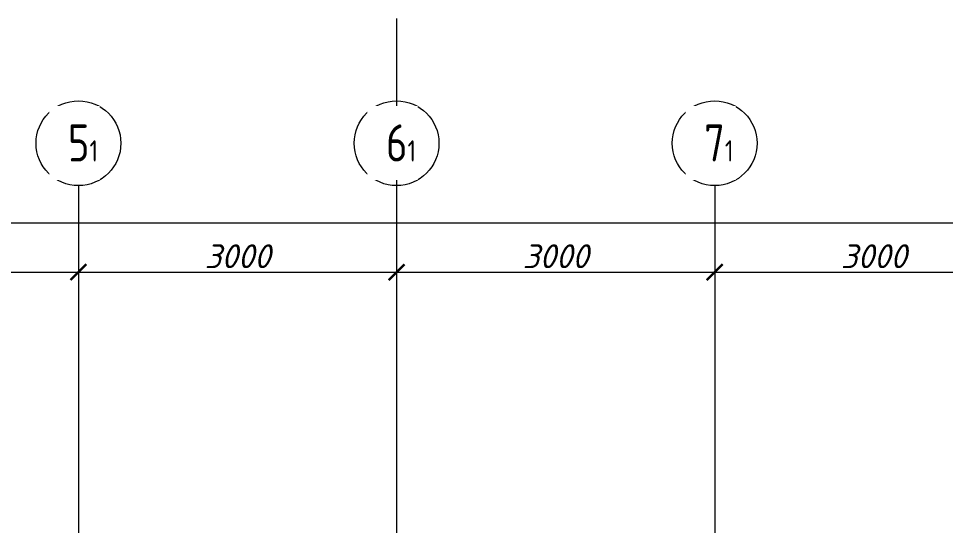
# Model space of a CAD drawing. Header units: millimetres. Extents: x -2 to 546, y 0 to 356.
# Drawn here: x 72.76 to 81.5, y 322.58 to 327.36 of the extents above; entities that cross this region are included whole.
import ezdxf
from ezdxf import colors
from ezdxf.entities.mleader import LeaderData, LeaderLine
from ezdxf.math import Vec2, Vec3

# ---------------------------------------------------------------- set-up
doc = ezdxf.new("R2010")
doc.units = ezdxf.units.MM
doc.linetypes.add('CENTER', pattern=[2, 1.25, -0.25, 0.25, -0.25])
for name, color, linetype, lineweight in [('АР_Оси', 195, 'Continuous', 9), ('АР_Оси размеры', 164, 'Continuous', 9), ('АР_Отметки', 250, 'Continuous', 15)]:
    doc.layers.add(name, color=color, linetype=linetype, lineweight=lineweight)
doc.styles.add('ISOCPEUR', font='isocpeur.ttf', dxfattribs={"width": 0.7})
doc.styles.add('ГОСТ 2.304', font='isocpeur.ttf', dxfattribs={"width": 0.7})
doc.styles.add('Мой', font='isocpeui.ttf')
doc.dimstyles.new('Размер в модели', dxfattribs={"dimscale": 0.5, "dimtxt": 0.45, "dimasz": 0.3, "dimexe": 0.05, "dimexo": 0.05, "dimgap": 0.07, "dimtad": 1, "dimdec": 0, "dimlfac": 1000, "dimzin": 1, "dimdsep": 46, "dimtxsty": 'Мой', "dimblk": 'ARCHTICK', "dimcen": 0, "dimdle": 0.05, "dimclrd": 7, "dimclre": 7, "dimclrt": 7, "dimadec": 7, "dimazin": 0, "dimtfac": 1, "dimtdec": 0, "dimtmove": 0, "dimatfit": 3, "dimfxl": 1, "dimfxlon": 1, "dimtolj": 1, "dimtzin": 9, "dimlwd": 13, "dimlwe": -1, "dimarcsym": 1})

# ---------------------------------------------------------------- blocks, each defined once
blk = doc.blocks.new('_ArchTick')
at = {"color": 0, "linetype": 'ByBlock', "const_width": 0.15}
blk.add_lwpolyline([(-0.5, -0.5), (0.5, 0.5)], dxfattribs=at)
blk = doc.blocks.new('*D331')
at = {"layer": 'АР_Оси размеры', "color": 7, "ltscale": 100, "transparency": 16777216}
for p, q in [((70.3279, 325.4701), (70.3279, 324.9451)), ((73.3279, 325.3272), (73.3279, 324.9451))]:
    blk.add_line(p, q, dxfattribs=at)
at = {"layer": 'АР_Оси размеры', "color": 7, "lineweight": 13, "ltscale": 100, "transparency": 16777216}
blk.add_line((70.3029, 324.9701), (73.3529, 324.9701), dxfattribs=at)
at = {"layer": 'АР_Оси размеры', "color": 7, "linetype": 'ByBlock', "lineweight": 13, "transparency": 16777216, "xscale": 0.15, "yscale": 0.15, "zscale": 0.15, "rotation": 180}
blk.add_blockref('_ArchTick', (70.3279, 324.9701), dxfattribs=at)
at = {"layer": 'АР_Оси размеры', "color": 7, "linetype": 'ByBlock', "lineweight": 13, "transparency": 16777216, "xscale": 0.15, "yscale": 0.15, "zscale": 0.15}
blk.add_blockref('_ArchTick', (73.3279, 324.9701), dxfattribs=at)
at = {"layer": 'АР_Оси размеры', "color": 7, "transparency": 16777216, "insert": (71.8279, 325.1203), "char_height": 0.225, "attachment_point": 5, "style": 'Мой'}
blk.add_mtext('\\A1;3000', dxfattribs=at)
blk = doc.blocks.new('*D332')
at = {"layer": 'АР_Оси размеры', "color": 7, "ltscale": 100, "transparency": 16777216}
for p, q in [((73.3279, 325.3272), (73.3279, 324.9451)), ((76.3279, 324.9451), (76.3279, 324.9451))]:
    blk.add_line(p, q, dxfattribs=at)
at = {"layer": 'АР_Оси размеры', "color": 7, "lineweight": 13, "ltscale": 100, "transparency": 16777216}
blk.add_line((73.3029, 324.9701), (76.3529, 324.9701), dxfattribs=at)
at = {"layer": 'АР_Оси размеры', "color": 7, "linetype": 'ByBlock', "lineweight": 13, "transparency": 16777216, "xscale": 0.15, "yscale": 0.15, "zscale": 0.15, "rotation": 180}
blk.add_blockref('_ArchTick', (73.3279, 324.9701), dxfattribs=at)
at = {"layer": 'АР_Оси размеры', "color": 7, "linetype": 'ByBlock', "lineweight": 13, "transparency": 16777216, "xscale": 0.15, "yscale": 0.15, "zscale": 0.15}
blk.add_blockref('_ArchTick', (76.3279, 324.9701), dxfattribs=at)
at = {"layer": 'АР_Оси размеры', "color": 7, "transparency": 16777216, "insert": (74.8279, 325.1203), "char_height": 0.225, "attachment_point": 5, "style": 'Мой'}
blk.add_mtext('\\A1;3000', dxfattribs=at)
blk = doc.blocks.new('*D333')
at = {"layer": 'АР_Оси размеры', "color": 7, "ltscale": 100, "transparency": 16777216}
for p, q in [((79.3279, 325.3272), (79.3279, 324.9451)), ((76.3279, 324.9951), (76.3279, 324.9951))]:
    blk.add_line(p, q, dxfattribs=at)
at = {"layer": 'АР_Оси размеры', "color": 7, "lineweight": 13, "ltscale": 100, "transparency": 16777216}
blk.add_line((76.3029, 324.9701), (79.3529, 324.9701), dxfattribs=at)
at = {"layer": 'АР_Оси размеры', "color": 7, "linetype": 'ByBlock', "lineweight": 13, "transparency": 16777216, "xscale": 0.15, "yscale": 0.15, "zscale": 0.15, "rotation": 180}
blk.add_blockref('_ArchTick', (76.3279, 324.9701), dxfattribs=at)
at = {"layer": 'АР_Оси размеры', "color": 7, "linetype": 'ByBlock', "lineweight": 13, "transparency": 16777216, "xscale": 0.15, "yscale": 0.15, "zscale": 0.15}
blk.add_blockref('_ArchTick', (79.3279, 324.9701), dxfattribs=at)
at = {"layer": 'АР_Оси размеры', "color": 7, "transparency": 16777216, "insert": (77.8279, 325.1203), "char_height": 0.225, "attachment_point": 5, "style": 'Мой'}
blk.add_mtext('\\A1;3000', dxfattribs=at)
blk = doc.blocks.new('*D334')
at = {"layer": 'АР_Оси размеры', "color": 7, "ltscale": 100, "transparency": 16777216}
for p, q in [((79.3279, 325.3272), (79.3279, 324.9451)), ((82.3279, 325.3214), (82.3279, 324.9451))]:
    blk.add_line(p, q, dxfattribs=at)
at = {"layer": 'АР_Оси размеры', "color": 7, "lineweight": 13, "ltscale": 100, "transparency": 16777216}
blk.add_line((79.3029, 324.9701), (82.3529, 324.9701), dxfattribs=at)
at = {"layer": 'АР_Оси размеры', "color": 7, "linetype": 'ByBlock', "lineweight": 13, "transparency": 16777216, "xscale": 0.15, "yscale": 0.15, "zscale": 0.15, "rotation": 180}
blk.add_blockref('_ArchTick', (79.3279, 324.9701), dxfattribs=at)
at = {"layer": 'АР_Оси размеры', "color": 7, "linetype": 'ByBlock', "lineweight": 13, "transparency": 16777216, "xscale": 0.15, "yscale": 0.15, "zscale": 0.15}
blk.add_blockref('_ArchTick', (82.3279, 324.9701), dxfattribs=at)
at = {"layer": 'АР_Оси размеры', "color": 7, "transparency": 16777216, "insert": (80.8279, 325.1203), "char_height": 0.225, "attachment_point": 5, "style": 'Мой'}
blk.add_mtext('\\A1;3000', dxfattribs=at)
blk = doc.blocks.new('*D372')
at = {"layer": 'АР_Оси размеры', "color": 7, "ltscale": 100, "transparency": 16777216}
for p, q in [((61.3279, 325.4616), (61.3279, 325.4616)), ((124.8379, 325.4616), (124.8379, 325.4616))]:
    blk.add_line(p, q, dxfattribs=at)
at = {"layer": 'АР_Оси размеры', "color": 7, "lineweight": 13, "ltscale": 100, "transparency": 16777216}
blk.add_line((61.3029, 325.4366), (124.8629, 325.4366), dxfattribs=at)
at = {"layer": 'АР_Оси размеры', "color": 7, "linetype": 'ByBlock', "lineweight": 13, "transparency": 16777216, "xscale": 0.15, "yscale": 0.15, "zscale": 0.15, "rotation": 180}
blk.add_blockref('_ArchTick', (61.3279, 325.4366), dxfattribs=at)
at = {"layer": 'АР_Оси размеры', "color": 7, "linetype": 'ByBlock', "lineweight": 13, "transparency": 16777216, "xscale": 0.15, "yscale": 0.15, "zscale": 0.15}
blk.add_blockref('_ArchTick', (124.8379, 325.4366), dxfattribs=at)
at = {"layer": 'АР_Оси размеры', "color": 7, "transparency": 16777216, "insert": (93.0829, 325.5868), "char_height": 0.225, "attachment_point": 5, "style": 'Мой'}
blk.add_mtext('\\A1;63510', dxfattribs=at)
blk = doc.blocks.new('_DotSmall')
at = {"color": 0, "linetype": 'ByBlock', "const_width": 0.5}
blk.add_lwpolyline([(-0.0625, 0, 1), (0.0625, 0, 1)], format="xyb", close=True, dxfattribs=at)
blk = doc.blocks.new('прпр')
at = {"layer": 'АР_Оси', "linetype": 'CENTER', "ltscale": 1000}
for p, q in [((76.328, 327.3634), (76.328, 271.631)), ((73.3279, 325.7866), (73.3279, 270.0543)), ((79.3279, 325.7866), (79.3279, 270.0543))]:
    blk.add_line(p, q, dxfattribs=at)
at = {"layer": 'АР_Оси', "ltscale": 0.5}
for centre in [(73.3279, 326.1866), (76.3279, 326.1866), (79.3279, 326.1866)]:
    blk.add_circle(centre, 0.4, dxfattribs=at)
at = {"layer": 'АР_Оси размеры', "ltscale": 100}
for base, p1, p2, picture, middle in [((124.8379, 325.4366), (61.3279, 325.4366), (124.8379, 325.4366), '*D372', (93.0829, 325.5868)), ((73.3279, 324.9701), (70.3279, 325.5579), (73.3279, 325.3522), '*D331', (71.8279, 325.1203)), ((76.3279, 324.9701), (73.3279, 325.3522), (76.3279, 324.9701), '*D332', (74.8279, 325.1203)), ((79.3279, 324.9701), (76.3279, 324.9701), (79.3279, 325.3522), '*D333', (77.8279, 325.1203)), ((82.3279, 324.9701), (79.3279, 325.3522), (82.3279, 325.3464), '*D334', (80.8279, 325.1203))]:
    dim = blk.add_linear_dim(base=base, p1=p1, p2=p2, dimstyle='Размер в модели', dxfattribs=at)
    dim.commit()
    dim.dimension.update_dxf_attribs({"geometry": picture, "text_midpoint": middle})
at = {"layer": 'АР_Отметки'}
ml = blk.add_multileader_mtext('Standard', dxfattribs=at)
ml.set_content('%%P0,000', color=256, style='ISOCPEUR')
ml.set_leader_properties(color=256, linetype='Continuous', lineweight=-1)
ml.set_arrow_properties(name='DOTSMALL')
ml.build(insert=Vec2(0, 0))
ml.multileader.update_dxf_attribs({"has_text_frame": 1, "text_left_attachment_type": 4, "text_right_attachment_type": 4, "dogleg_length": 100, "arrow_head_size": 0.18})
ctx = ml.context
ctx.base_point, ctx.char_height, ctx.arrow_head_size, ctx.landing_gap_size, ctx.plane_origin = Vec3(147214.4915, 168751.1043), 0.25, 0.18, 0.05, Vec3(88.9564, 322.0094)
ctx.left_attachment, ctx.right_attachment = 4, 4
notes = []
notes.append((ctx, [(0, (0, 0, 0), (0, 0), (1, 0), 1, [])]))
ctx.mtext.insert, ctx.mtext.width, ctx.mtext.line_spacing_style, ctx.mtext.flow_direction = Vec3(91.4393, 323.9098), 0.852697, 2, 5
for ctx, leaders in notes:
    for number, flags, end, landing, length, lines in leaders:
        leader = LeaderData()
        leader.index, (leader.has_last_leader_line, leader.has_dogleg_vector, leader.attachment_direction) = number, flags
        leader.last_leader_point, leader.dogleg_vector, leader.dogleg_length = Vec3(end), Vec3(landing), length
        for number, points, colour, breaks in lines:
            line = LeaderLine()
            line.index, line.vertices, line.color, line.breaks = number, Vec3.list(points), colors.encode_raw_color(colour), breaks
            leader.lines.append(line)
        ctx.leaders.append(leader)
at = {"layer": 'АР_Оси', "char_height": 0.35, "width": 0.123867, "attachment_point": 1, "line_spacing_factor": 1.149209, "style": 'ГОСТ 2.304', "bg_fill": 2}
for s, insert in [('{\\W0.8;5\\H0.57143x;1}', (73.2281, 326.3644)), ('{\\W0.8;6\\H0.57143x;1}', (76.2281, 326.3644)), ('{\\W0.8;7\\H0.57143x;1}', (79.2281, 326.3644))]:
    blk.add_mtext(s, dxfattribs=dict(at, insert=insert))

msp = doc.modelspace()

# ---------------------------------------------------------------- block references
msp.add_blockref('прпр', (0, 0))

doc.saveas('drawing.dxf')
